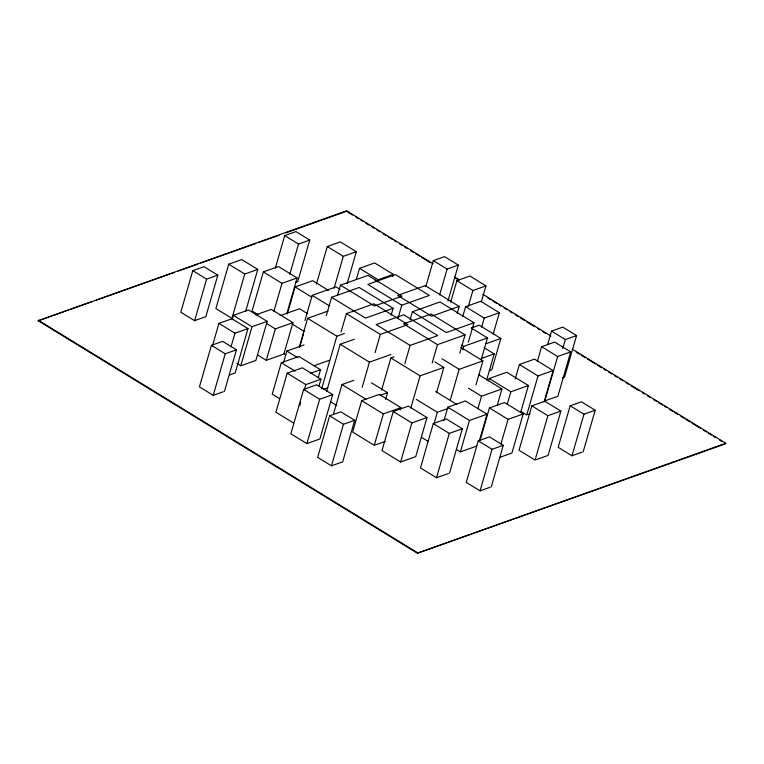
<?xml version="1.0" encoding="UTF-8"?>
<svg xmlns="http://www.w3.org/2000/svg" width="764" height="764" viewBox="0 0 764 764"><rect width="100%" height="100%" fill="white"/><g stroke="black" fill="none" stroke-linecap="round" stroke-linejoin="round"><path stroke-width="1.15" d="M572.303 349.129L725.8 443.244L725.647 443.779L417.364 553.222L38.2 320.756L346.636 210.778L433.045 263.752M192.805 270.676L180.81 312.218L194.61 320.679L205.831 316.697L217.816 275.155L204.026 266.693L192.805 270.676L206.605 279.137L217.816 275.155M194.61 320.679L206.605 279.137M257.774 269.406L241.749 259.579L228.713 264.201L215.906 308.56L231.941 318.387L244.738 274.037L257.774 269.406L245.626 311.492M224.444 391.349L236.439 349.807L222.639 341.346L211.427 345.328L199.433 386.88L213.232 395.332L223.327 391.751M212.363 346.14L218.924 323.392L231.96 318.769L247.985 328.596L235.188 372.956L229.754 374.885M232.103 319.801L233.392 315.331L248.539 309.964L267.161 321.377L255.883 360.436L241.825 365.421M213.232 395.332L225.218 353.789L236.439 349.807M231.014 346.875L234.959 333.219L247.985 328.596M286.815 313.66L297.12 277.953L278.497 266.531L263.351 271.908L252.082 310.958L257.965 314.567M267.161 321.377L252.015 326.753L240.746 365.813L236.821 363.406M275.317 268.145L284.714 235.579L295.926 231.597L309.726 240.058L297.731 281.601L295.496 282.403M273.932 311.225L281.983 283.329L297.12 277.953M289.757 274.362L298.514 244.041L309.726 240.058M257.43 354.878L266.283 360.312L275.346 328.892L292.946 322.647L283.874 354.066M287.321 313.88L295.095 286.949L312.686 280.703L328.424 290.358M318.263 377.588L320.527 369.738L298.896 356.473L281.295 362.719L272.232 394.138L279.118 398.359M283.568 362.413L286.844 351.058L304.053 344.946M319.027 385.906L320.966 379.211L302.334 367.79L287.197 373.166L275.919 412.226L293.567 423.036M304.912 320.565L312.199 295.343L335.95 286.911L339.98 289.384M316.449 284.046L327.278 246.514L340.314 241.882L356.339 251.709L347.152 283.559M299.354 346.971L307.625 318.311L328.138 311.024M299.641 347.324L303.566 333.696M346.484 211.313L346.636 210.778M303.652 389.411L290.855 433.761L306.88 443.597L319.915 438.966L332.722 394.606L316.688 384.779L303.652 389.411L319.686 399.238L332.722 394.606M299.698 405.789L300.663 402.437M304.206 390.165L305.82 384.588L320.966 379.211M326.314 315.561L331.595 297.282L359.185 287.484L393.126 308.293L391.149 315.15M334.116 288.181L343.313 256.341L356.339 251.709M337.516 295.467L340.486 285.182L368.076 275.393L402.017 296.203L374.427 305.992L340.486 285.182M321.615 388.962L336.838 336.217L344.392 333.534M306.88 443.597L319.686 399.238M341.097 331.891L346.378 313.612L373.978 303.814L407.909 324.624L380.319 334.422L346.378 313.612M356.31 279.481L359.529 268.326L374.675 262.95L393.298 274.362L392.658 276.597M326.658 391.254L340.219 344.249L354.257 339.264M329.666 415.817L317.671 457.369L331.471 465.82L342.683 461.838L354.677 420.296L340.878 411.834L329.666 415.817L343.456 424.278L354.677 420.296M333.467 414.059L341.986 384.55L353.818 380.348M377.512 281.973L378.151 279.739L393.298 274.362M331.471 465.82L343.456 424.278M362.155 387.377L369.432 362.155L391.025 354.486M375.038 352.701L380.319 334.422M400.928 407.661L379.288 394.396L361.697 400.642L352.634 432.061L374.264 445.326L383.337 413.907L400.928 407.661L400.279 409.905M398.159 317.786L401.778 305.218L429.378 295.429L395.437 274.62L367.837 284.409L401.778 305.218M381.628 390.06L390.891 357.953L394.128 356.807M385.6 399.515L387.568 392.706L371.476 382.84M410.115 319.744L412.426 311.75L440.016 301.952L473.957 322.761L468.351 342.186M425.854 286.443L433.312 260.61L444.524 256.628L458.324 265.089L447.952 301.016M404.844 363.702L410.115 345.423L437.715 335.625L403.774 314.816L376.174 324.614L410.115 345.423M393.25 411.529L381.971 450.579L400.594 462L415.74 456.624L427.009 417.574L408.387 406.152L393.25 411.529L411.872 422.95L427.009 417.574M439.653 294.894L447.102 269.071L458.324 265.089M410.831 407.966L420.104 375.859L443.855 367.436L436.569 392.658M400.594 462L411.872 422.95M432.195 362.929L437.476 344.65L465.066 334.852L459.794 353.13M450.655 302.286L456.891 280.674L469.927 276.043L485.952 285.879L481.358 301.799M457.197 313.278L459.174 306.431L425.233 285.621L397.643 295.41L431.584 316.22L459.174 306.431M462.688 316.726L465.582 306.679L480.728 301.303L499.35 312.724L493.229 333.925M449.528 473.136L462.325 428.776L446.3 418.939L433.264 423.571L420.458 467.931L436.492 477.758L448.439 473.518M434.067 423.638L437.342 412.283L448.105 408.463M468.322 306.421L472.916 290.501L485.952 285.879M462.736 349.788L463.729 346.35L487.48 337.917L481.196 359.701M443.922 420.658L447.809 407.193L465.41 400.938L487.05 414.212L479.591 440.016M450.225 400.269L459.154 369.318L482.905 360.885L475.962 384.961M436.492 477.758L449.299 433.398L462.325 428.776M481.635 327.03L484.204 318.101L499.35 312.724M417.364 553.222L725.8 443.244M456.452 449.461L460.386 451.877L469.449 420.458L487.05 414.212M477.911 408.702L481.511 396.22L501.958 388.962L497.364 404.853M486.658 380.023L494.193 353.913L484.137 347.754M488.549 380.758L489.199 378.514L506.79 372.269L528.43 385.533L520.656 412.464M471.503 327.909L479.2 325.178L500.84 338.442L491.768 369.862L489.571 370.645M491.281 486.869L503.266 445.326L489.476 436.865L478.254 440.847L466.269 482.399L480.059 490.851L490.154 487.27M480.078 440.303L489.418 407.938L504.565 402.571L523.187 413.983L511.918 453.042L500.019 457.264M480.059 490.851L492.054 449.308L503.266 445.326M507.277 404.127L510.839 391.779L528.43 385.533M515.194 379.02L519.386 364.514L534.533 359.137L553.155 370.559L544.13 401.797M500.964 443.913L508.05 419.36L523.187 413.983M537.35 361.477L541.619 346.684L554.654 342.062L570.679 351.889L557.882 396.249L544.847 400.871L557.644 356.511L570.679 351.889M553.155 370.559L538.009 375.936L526.74 414.986L520.857 411.376M547.654 344.574L551.541 331.099L562.762 327.116L576.562 335.577L564.567 377.12L562.323 377.922M560.9 411.08L544.866 401.253L531.83 405.875L519.033 450.235L535.058 460.062L547.864 415.702L560.9 411.08L548.094 455.439L536.147 459.68M562.753 348.546L565.341 339.56L576.562 335.577M583.19 451.782L595.175 410.239L581.385 401.778L570.164 405.76L558.169 447.303L571.969 455.764L582.063 452.183M571.969 455.764L583.963 414.222L595.175 410.239M38.2 320.756L68.464 310.012M70.708 309.219L92.005 301.656M96.493 300.061L173.848 272.605M178.327 271.01L197.389 264.248M200.751 263.055L255.682 243.554M257.917 242.751L279.223 235.197M285.946 232.81L345.357 211.714M255.911 314.844L271.306 309.382L292.946 322.647M280.159 315.627L299.526 308.761L307.567 313.689M393.126 308.293L365.536 318.091L331.595 297.282M266.283 360.312L282.776 354.458M314.138 365.708L329.198 360.36M310.633 373.252L320.527 369.738M473.957 322.761L446.367 332.55L412.426 311.75M323.449 389.344L327.766 387.806M485.446 343.915L500.84 338.442M481.282 358.497L494.193 353.913M380.033 395.38L387.568 392.706M375.372 444.944L385.266 441.43M527.819 414.604L529.987 413.83M460.386 451.877L476.879 446.023M551.541 331.099L565.341 339.56M433.312 260.61L447.102 269.071M454.389 276.835L459.47 279.958M482.848 294.293L550.959 336.045M347.496 211.943L352.576 215.056M355.632 216.928L358.679 218.79M360.713 220.042L362.747 221.283M365.794 223.155L368.85 225.027M371.896 226.898L373.93 228.14M376.977 230.012L380.023 231.884M383.079 233.755L386.126 235.618M388.16 236.869L392.228 239.361M394.262 240.612L396.287 241.854M399.343 243.726L402.389 245.597M404.423 246.839L407.47 248.711M410.526 250.582L413.572 252.454M415.606 253.696L419.675 256.188M421.709 257.439L429.836 262.424M454.236 277.38L457.283 279.252M487.776 297.95L490.832 299.813M492.856 301.064L496.925 303.556M498.959 304.798L500.993 306.049M504.039 307.921L507.095 309.783M510.142 311.655L512.176 312.906M515.222 314.778L518.279 316.64M520.303 317.891L524.371 320.383M526.406 321.625L534.542 326.61M537.589 328.482L539.623 329.733M542.669 331.605L545.716 333.467M576.218 352.166L579.265 354.038M581.299 355.279L585.367 357.772M587.401 359.023L595.528 364.008M597.563 365.259L601.631 367.751M603.665 368.993L605.699 370.244M608.746 372.106L611.792 373.978M614.839 375.85L616.873 377.101M619.929 378.963L622.975 380.835M626.022 382.707L629.078 384.578M631.112 385.82L639.239 390.805M642.285 392.677L644.319 393.928M647.375 395.79L650.422 397.662M653.468 399.534L656.524 401.406M658.549 402.647L662.617 405.14M664.651 406.391L666.686 407.632M669.732 409.504L672.788 411.376M674.822 412.617L677.869 414.489M680.915 416.361L683.971 418.233M685.996 419.474L690.064 421.967M692.098 423.218L700.235 428.203M703.281 430.075L706.328 431.937M708.362 433.188L711.408 435.06M713.442 436.301L715.476 437.552M719.545 440.045L721.579 441.286M456.891 280.674L472.916 290.501M541.619 346.684L557.644 356.511M465.582 306.679L484.204 318.101M471.359 328.033L487.48 337.917M327.278 246.514L343.313 256.341M519.386 364.514L538.009 375.936M359.529 268.326L378.151 279.739M465.066 334.852L431.125 314.042L403.535 323.841L437.476 344.65M375.009 280.359L377.024 281.601M570.164 405.76L583.963 414.222M284.714 235.579L298.514 244.041M461.714 345.108L463.729 346.35M460.749 347.295L482.905 360.885M489.199 378.514L510.839 391.779M531.83 405.875L547.864 415.702M478.827 374.78L501.958 388.962M442.031 358.813L459.154 369.318M434.783 361.878L443.855 367.436M468.437 388.198L481.511 396.22M312.199 295.343L329.322 305.839M295.095 286.949L311.817 297.206M489.418 407.938L508.05 419.36M263.351 271.908L281.983 283.329M390.891 357.953L420.104 375.859M228.713 264.201L244.738 274.037M435.661 391.464L456.786 404.414M307.625 318.311L336.838 336.217M447.809 407.193L469.449 420.458M340.219 344.249L369.432 362.155M416.227 399.333L437.342 412.283M292.154 324.031L304.225 331.433M478.254 440.847L492.054 449.308M433.264 423.571L449.299 433.398M266.493 323.458L275.346 328.892M233.392 315.331L252.015 326.753M341.986 384.55L366.118 399.352M286.844 351.058L297.903 357.838M361.697 400.642L383.337 413.907M421.785 437.486L427.821 441.181M283.635 353.541L285.65 354.773M218.924 323.392L234.959 333.219M281.295 362.719L295.066 371.161M287.197 373.166L305.82 384.588M330.716 401.835L336.752 405.541M211.427 345.328L225.218 353.789M38.353 320.221L417.516 552.687"/></g></svg>
